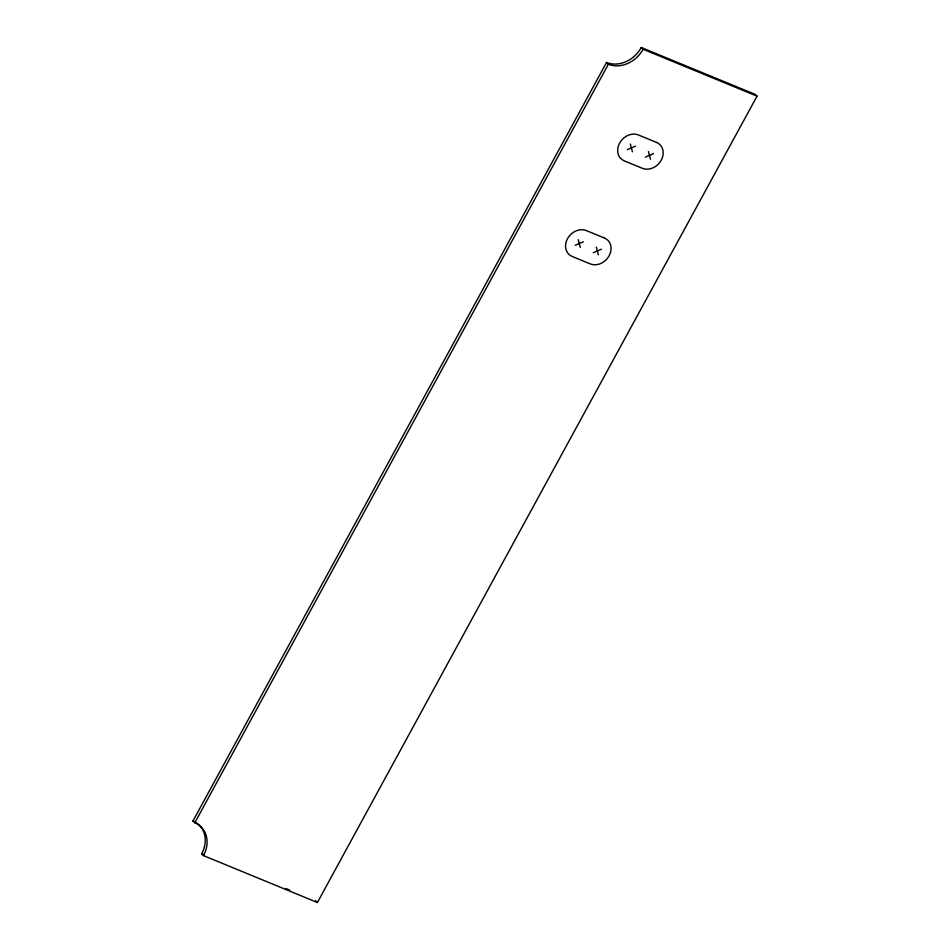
<?xml version="1.0" encoding="UTF-8"?>
<svg xmlns="http://www.w3.org/2000/svg" width="950" height="950" viewBox="0 0 950 950"><rect width="100%" height="100%" fill="white"/><g stroke="black" fill="none" stroke-linecap="round" stroke-linejoin="round"><path stroke-width="1.43" d="M192.957 821.002L606.528 62.462A27.633 22.978 -46.2 0 0 641.262 47.5L755.191 94.394L757.043 96.164L317.407 902.5L203.478 855.606L201.638 853.836A27.633 22.978 -46.2 0 0 192.957 821.002L194.809 822.771A27.633 22.978 -46.2 0 1 203.478 855.606M194.809 822.771L608.38 64.232A27.633 22.978 -46.2 0 0 643.102 49.269L757.043 96.164M627.297 149.696L635.479 146.169M645.371 157.142L653.564 153.615M575.178 245.29L583.359 241.763M593.251 252.736L601.445 249.209M201.638 853.836L204.345 854.953M285.724 888.452L289.798 890.126M641.262 47.5L643.102 49.269M606.528 62.462L608.38 64.232M315.566 900.731L317.407 902.5M648.446 151.513L650.489 159.244M630.361 144.067L632.403 151.798M596.327 247.107L598.369 254.838M578.241 239.661L580.284 247.392M656.533 142.429L638.447 134.983A14.963 12.445 -46.2 0 0 619.626 143.094A14.963 12.445 -46.2 0 0 624.328 160.882L642.414 168.316A14.963 12.445 -46.2 0 0 661.224 160.217A14.963 12.445 -46.2 0 0 656.533 142.429M604.414 238.023L586.328 230.577A14.963 12.445 -46.2 0 0 567.506 238.688A14.963 12.445 -46.2 0 0 572.209 256.476L590.294 263.91A14.963 12.445 -46.2 0 0 609.104 255.811A14.963 12.445 -46.2 0 0 604.414 238.023"/></g></svg>
